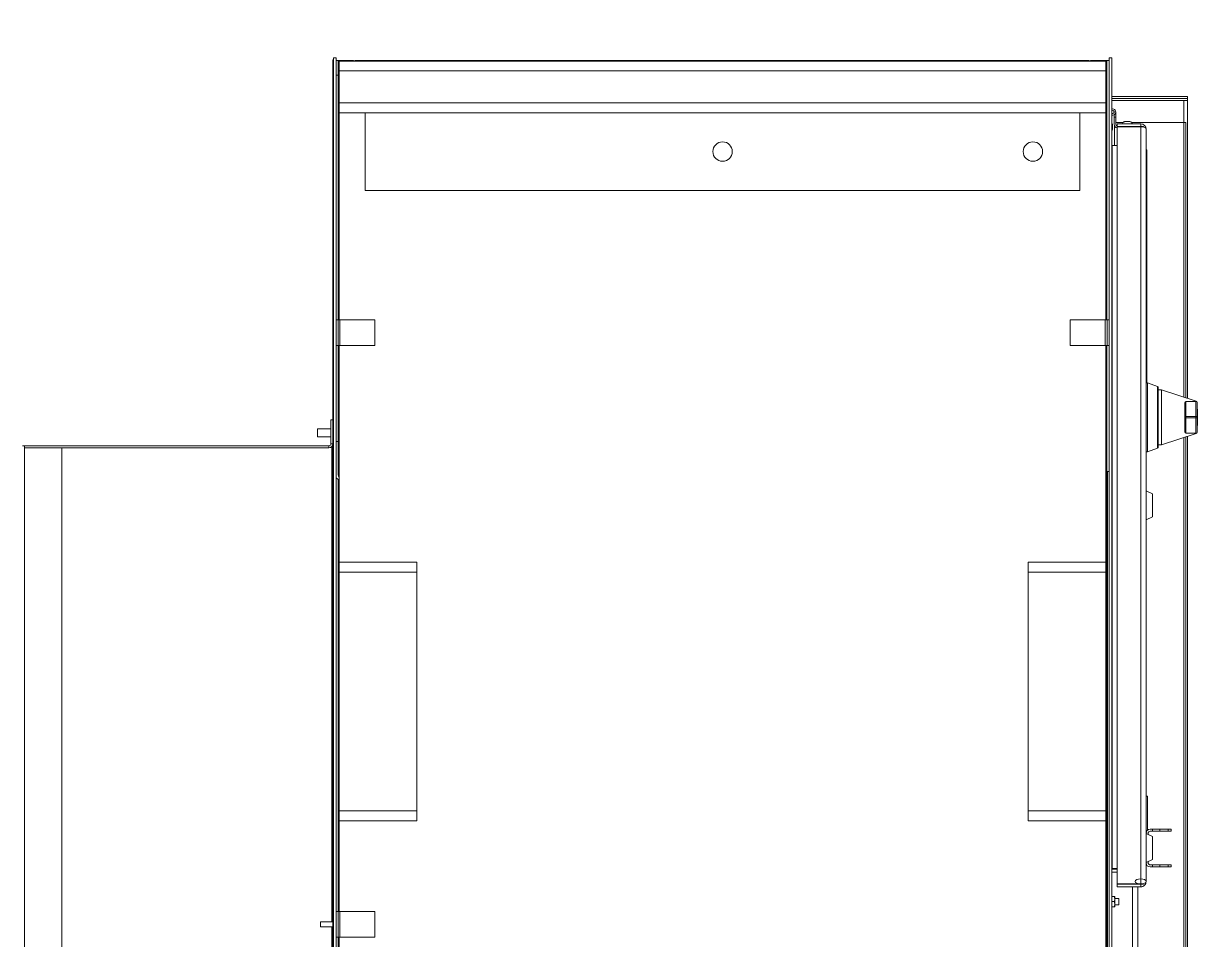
# Model space of a CAD drawing. Extents: x 1.3 to 36.8, y 1.2 to 24.4.
# Drawn here: x 14.9461 to 15.1826, y 11.1018 to 11.2862 of the extents above; entities that cross this region are included whole.
import ezdxf

# ---------------------------------------------------------------- set-up
doc = ezdxf.new("R2010")
doc.units = 0
doc.header["$LTSCALE"] = 96
doc.header["$MEASUREMENT"] = 0
doc.linetypes.add('DOT', pattern=[0.25, 0, -0.25])
doc.layers.add('E - Equipment New', color=7, linetype='Continuous')
doc.layers.add('NO PLOT - GRID', color=255, linetype='DOT', plot=False)

msp = doc.modelspace()

# ---------------------------------------------------------------- linework, layer by layer
at = {"layer": 'E - Equipment New', "color": 254, "linetype": 'Continuous', "lineweight": 15}
for p, q in [((15.00841825045119, 11.2789299433247), (15.00852241695585, 11.2789299433247)), ((15.00841825045119, 10.93075284882073), (15.00841825045119, 11.2789299433247)), ((15.00852241695585, 10.93036223111219), (15.00852241695585, 11.27932056714427)), ((15.00852241695585, 11.27932056714427), (15.00906929244213, 11.27932056714427)), ((15.00906929244213, 10.93036223111219), (15.00906929244213, 11.27932056714427)), ((15.00906929244213, 11.27877369013024), (15.00951200065986, 11.27877369013024)), ((15.00951200065986, 11.27877369013024), (15.00951200065986, 11.275804940546)), ((15.00951200065986, 11.27877369013024), (15.01005887538225, 11.27877369013024)), ((15.1640953326745, 11.27866952133394), (15.00972033366918, 11.27866952133394)), ((15.00972033366918, 11.27669035698145), (15.00972033366918, 11.27866952133394)), ((15.01005887538225, 11.27877369013024), (15.0125979378483, 11.27877369013024)), ((15.01005887538225, 11.27877369013024), (15.01005887538225, 11.27866952133394)), ((15.06636095785309, 11.27877369013024), (15.01287137559143, 11.27877369013024)), ((15.16076200452527, 11.27877369013024), (15.16076200452527, 11.27866952133394)), ((15.16103543692125, 11.27877369013024), (15.16357450091506, 11.27877369013024)), ((15.16103543692125, 11.27877369013024), (15.16103543692125, 11.27866952133394)), ((15.16357450091506, 11.27877369013024), (15.16412137792909, 11.27877369013024)), ((15.16357450091506, 11.27866952133394), (15.16357450091506, 11.27877369013024)), ((15.1640953326745, 11.27669035698145), (15.1640953326745, 11.27866952133394)), ((15.16427762501251, 11.27877369013024), (15.16412137792909, 11.27877369013024)), ((15.16412137792909, 11.26590129665176), (15.16412137792909, 11.27877369013024)), ((15.16427762501251, 11.27877369013024), (15.16474637848483, 11.27877369013024)), ((15.16427762501251, 11.22658618955881), (15.16427762501251, 11.27877369013024)), ((15.16474637848483, 10.93036223111219), (15.16474637848483, 11.27932056714427)), ((15.16474637848483, 11.27932056714427), (15.16529325549887, 11.27932056714427)), ((15.16529325549887, 10.93036223111219), (15.16529325549887, 11.27932056714427)), ((15.1640953326745, 11.27669035698145), (15.00972033366918, 11.27669035698145)), ((15.00972033366918, 11.27023202605354), (15.00972033366918, 11.27669035698145)), ((15.1640953326745, 11.27023202605354), (15.1640953326745, 11.27669035698145)), ((15.00951200065986, 11.275804940546), (15.00906929244213, 11.275804940546)), ((15.00951200065986, 11.275804940546), (15.00964220859971, 11.275804940546)), ((15.00951200065986, 11.275804940546), (15.00951200065986, 11.22658618955881)), ((15.00964220859971, 11.275804940546), (15.00972033366918, 11.275804940546)), ((15.00964220859971, 11.22658618955881), (15.00964220859971, 11.275804940546)), ((15.18056354793569, 11.27150806630857), (15.16529325549887, 11.27150806630857)), ((15.18056354793569, 11.27150806630857), (15.18056354793569, 11.271117442489)), ((15.1640953326745, 11.27023202605354), (15.00972033366918, 11.27023202605354)), ((15.00972033366918, 11.26825285559001), (15.00972033366918, 11.27023202605354)), ((15.1640953326745, 11.26825285559001), (15.1640953326745, 11.27023202605354)), ((15.18056354793569, 11.271117442489), (15.16529325549887, 11.271117442489)), ((15.16529325549887, 11.27072681866942), (15.17978230029653, 11.27072681866942)), ((15.17978230029653, 11.26629973038109), (15.17978230029653, 11.27072681866942)), ((15.18056354793569, 11.27072681866942), (15.17978230029653, 11.27072681866942)), ((15.18056354793569, 11.21075232092592), (15.18056354793569, 11.27072681866942)), ((15.01492866730502, 11.26825285559001), (15.00972033366918, 11.26825285559001)), ((15.00972033366918, 11.26825285559001), (15.00972033366918, 11.22658618955881)), ((15.1640953326745, 11.26825285559001), (15.15888700285806, 11.26825285559001)), ((15.1640953326745, 11.26825285559001), (15.1640953326745, 11.22658618955881)), ((15.16576720335562, 11.26786784170561), (15.16576720335562, 11.26736743915456)), ((15.16607970974452, 11.26736743915456), (15.16576720335562, 11.26736743915456)), ((15.16576720335562, 11.26736743915456), (15.16576720335562, 11.26594893832347)), ((15.16607970974452, 11.26736743915456), (15.16607970974452, 11.26840910878447)), ((15.16607970974452, 11.26594893832347), (15.16607970974452, 11.26736743915456)), ((15.16790262090255, 11.26647160950609), (15.1689442966435, 11.26647160950609)), ((15.1640953326745, 11.26590129665176), (15.16427762501251, 11.26590129665176)), ((15.16427762501251, 11.26492733735055), (15.1640953326745, 11.26492733735055)), ((15.16412137792909, 11.26169035586579), (15.16412137792909, 11.26492733735055)), ((15.16542345732769, 11.26541431394564), (15.16542345732769, 11.26593164407887)), ((15.16542345732769, 11.26541431394564), (15.16542345732769, 11.26490009433201)), ((15.16585000795434, 11.26169035586579), (15.16585000795434, 11.26559934402979)), ((15.16607970974452, 11.26629973038109), (15.16756155151036, 11.26629973038109)), ((15.16634012562424, 11.26602890128837), (15.17110574722295, 11.26602890128837)), ((15.16634012562424, 11.26602890128837), (15.16634012562424, 11.26548202427434)), ((15.16634012562424, 11.26548202427434), (15.16904845321772, 11.26548202427434)), ((15.17110574722295, 11.26544519303326), (15.16634012562424, 11.26544519303326)), ((15.16634012562424, 11.11296676995975), (15.16634012562424, 11.26544519303326)), ((15.16904845321772, 11.26544519303326), (15.16904845321772, 11.26548202427434)), ((15.17165262423699, 11.26548202427434), (15.16904845321772, 11.26548202427434)), ((15.1692975147842, 11.26629973038109), (15.17978230029653, 11.26629973038109)), ((15.16941164457651, 11.26602890128837), (15.16941164457651, 11.26629973038109)), ((15.17110574722295, 11.26602890128837), (15.17110574722295, 11.26548202427434)), ((15.17110574722295, 11.11296676995975), (15.17110574722295, 11.26544519303326)), ((15.17165262423699, 11.26537685937843), (15.17165262423699, 11.26548202427434)), ((15.17219950125102, 11.11347681573272), (15.17219950125102, 11.2649351472603)), ((15.17977889033594, 11.21100727200767), (15.17977889033594, 11.26629973038109)), ((15.17978230029653, 11.26629973038109), (15.18017293022715, 11.26629973038109)), ((15.18017293022715, 11.26629973038109), (15.18017293022715, 11.21087924265375)), ((15.16427762501251, 11.26169035586579), (15.16412137792909, 11.26169035586579)), ((15.16412137792909, 11.26169035586579), (15.16412137792909, 11.22658618955881)), ((15.16529325549887, 11.26169035586579), (15.16537137904057, 11.26169035586579)), ((15.16537137904057, 11.26169035586579), (15.16537137904057, 11.11606536082143)), ((15.16634012562424, 11.26169035586579), (15.16537137904057, 11.26169035586579)), ((15.17232970307984, 11.26082056536089), (15.17219950125102, 11.26082056536089)), ((15.17232970307984, 11.21390653676983), (15.17232970307984, 11.26082056536089)), ((15.00906929244213, 11.22658618955881), (15.00945991702559, 11.22658618955881)), ((15.00945991702559, 11.22658618955881), (15.00945991702559, 11.22137785821461)), ((15.00945991702559, 11.22658618955881), (15.00985054237292, 11.22658618955881)), ((15.00985054237292, 11.22658618955881), (15.00985054237292, 11.22137785821461)), ((15.00985054237292, 11.22658618955881), (15.01688179232298, 11.22658618955881)), ((15.01688179232298, 11.22658618955881), (15.01688179232298, 11.22137785821461)), ((15.16396513084568, 11.22658618955881), (15.15693387764913, 11.22658618955881)), ((15.15693387764913, 11.22137785821461), (15.15693387764913, 11.22658618955881)), ((15.16396513084568, 11.22658618955881), (15.16435574855422, 11.22658618955881)), ((15.16396513084568, 11.22137785821461), (15.16396513084568, 11.22658618955881)), ((15.16474637848483, 11.22658618955881), (15.16435574855422, 11.22658618955881)), ((15.16435574855422, 11.22137785821461), (15.16435574855422, 11.22658618955881)), ((15.00906929244213, 11.22137785821461), (15.00945991702559, 11.22137785821461)), ((15.00985054237292, 11.22137785821461), (15.00945991702559, 11.22137785821461)), ((15.00951200065986, 11.22137785821461), (15.00951200065986, 11.20205494085342)), ((15.00964220859971, 11.19498198610749), (15.00964220859971, 11.22137785821461)), ((15.00972033366918, 11.22137785821461), (15.00972033366918, 11.17775806544672)), ((15.00985054237292, 11.22137785821461), (15.01688179232298, 11.22137785821461)), ((15.16396513084568, 11.22137785821461), (15.15693387764913, 11.22137785821461)), ((15.16435574855422, 11.22137785821461), (15.16396513084568, 11.22137785821461)), ((15.1640953326745, 11.22137785821461), (15.1640953326745, 11.17775806544672)), ((15.16412137792909, 11.22137785821461), (15.16412137792909, 11.1900262954898)), ((15.16427762501251, 10.98830494156962), (15.16427762501251, 11.22137785821461)), ((15.16474637848483, 11.22137785821461), (15.16435574855422, 11.22137785821461)), ((15.17247468140458, 11.21390831661037), (15.17452520437693, 11.21316198745662)), ((15.17247468140458, 11.19996001300788), (15.17247468140458, 11.21390831661037)), ((15.17452520437693, 11.21316198745662), (15.17452520437693, 11.20070634306875)), ((15.17466012392902, 11.21296930023873), (15.17466012392902, 11.20089902933179)), ((15.17466012392902, 11.21247058280708), (15.17527528570955, 11.21247058280708)), ((15.17527528570955, 11.21247058280708), (15.18231043774994, 11.2101847236652)), ((15.17527528570955, 11.20139774771828), (15.17527528570955, 11.21247058280708)), ((15.17999149343481, 11.20993363399717), (15.17999149343481, 11.20706289939145)), ((15.18019654328763, 11.20706289939145), (15.18019654328763, 11.21013868614162)), ((15.18224706625999, 11.21013868614162), (15.18019654328763, 11.21013868614162)), ((15.18224706625999, 11.21013868614162), (15.18224706625999, 11.20706289939145)), ((15.18231043774994, 11.2101847236652), (15.18231043774994, 11.21012865028537)), ((15.18245212833489, 11.20993363399717), (15.18245212833489, 11.209989707377)), ((15.18245212833489, 11.20706289939145), (15.18245212833489, 11.20993363399717)), ((15.18255464715026, 11.20857458518743), (15.18245212833489, 11.20857458518743)), ((15.18255464715026, 11.20529374514697), (15.18255464715026, 11.20857458518743)), ((15.00841825045119, 11.20640389929802), (15.00802762586774, 11.20640389929802)), ((15.00802762586774, 11.20158619100952), (15.00802762586774, 11.20640389929802)), ((15.17999149343481, 11.20706289939145), (15.18019654328763, 11.20706289939145)), ((15.17999149343481, 11.20706289939145), (15.17999149343481, 11.20680543056101)), ((15.17999149343481, 11.20680543056101), (15.18019654328763, 11.20680543056101)), ((15.17999149343481, 11.20680543056101), (15.17999149343481, 11.20393469595529)), ((15.18019654328763, 11.20680543056101), (15.18019654328763, 11.20706289939145)), ((15.18019654328763, 11.20706289939145), (15.18224706625999, 11.20706289939145)), ((15.18019654328763, 11.20372964342889), (15.18019654328763, 11.20680543056101)), ((15.18224706625999, 11.20680543056101), (15.18019654328763, 11.20680543056101)), ((15.18224706625999, 11.20706289939145), (15.18224706625999, 11.20680543056101)), ((15.18245212833489, 11.20706289939145), (15.18224706625999, 11.20706289939145)), ((15.18224706625999, 11.20680543056101), (15.18224706625999, 11.20372964342889)), ((15.18245212833489, 11.20680543056101), (15.18224706625999, 11.20680543056101)), ((15.18245212833489, 11.20680543056101), (15.18245212833489, 11.20706289939145)), ((15.18245212833489, 11.20393469595529), (15.18245212833489, 11.20680543056101)), ((15.18255464715026, 11.20529374514697), (15.18245212833489, 11.20529374514697)), ((15.00534246293713, 11.2046199425857), (15.00802762586773, 11.2046199425857)), ((15.00534246293713, 11.2046199425857), (15.00534246293713, 11.20297952275644)), ((15.00802762586773, 11.20297952275644), (15.00534246293713, 11.20297952275644)), ((15.18231043774994, 11.20368360628725), (15.17527528570955, 11.20139774771828)), ((15.17977889033594, 11.06741952293631), (15.17977889033594, 11.20286105794478)), ((15.18017293022715, 11.20298908729871), (15.18017293022715, 11.06741952293631)), ((15.18019654328763, 11.20372964342889), (15.18224706625999, 11.20372964342889)), ((15.18056354793569, 11.06741952293631), (15.18056354793569, 11.20311600902654)), ((15.18231043774994, 11.20373967928515), (15.18231043774994, 11.20368360628725)), ((15.18245212833489, 11.20387862295739), (15.18245212833489, 11.20393469595529)), ((14.94591824987662, 11.20119556585315), (14.9463088736962, 11.20119556585315)), ((14.9463088736962, 11.20119556585315), (14.9463088736962, 11.20080494088776)), ((14.9463088736962, 11.20119556585315), (15.0076370005204, 11.20119556585315)), ((14.9463088736962, 11.20119556585315), (14.9463088736962, 11.00848722724713)), ((14.9463088736962, 11.20080494088776), (15.0076370005204, 11.20080494088776)), ((14.95382189077029, 11.20080494088776), (14.95382189077029, 11.00887785717774)), ((15.0076370005204, 11.20119556585315), (15.0076370005204, 11.20080494088776)), ((15.00802762586774, 11.20158619100952), (15.00841825045119, 11.20158619100952)), ((15.00818942788696, 11.20103376373844), (15.00818942788696, 11.10535403292684)), ((15.00831358284121, 11.20119556585315), (15.00841825045119, 11.20119556585315)), ((15.00951200065986, 11.20205494085342), (15.00906929244213, 11.20205494085342)), ((15.00951200065986, 11.20205494085342), (15.00951200065986, 11.19533619079929)), ((15.17452520437693, 11.20070634306875), (15.17247468140458, 11.19996001300788)), ((15.17527528570955, 11.20139774771828), (15.17466012392902, 11.20139774771828)), ((15.16443387209592, 11.19598723279023), (15.16474637848483, 11.19598723279023)), ((15.16443387209592, 11.19598723279023), (15.16443387209592, 11.01369556928564)), ((15.00951200065986, 11.19438897570293), (15.00951200065986, 11.10744556709198)), ((15.00964220859971, 11.10744556709198), (15.00964220859971, 11.19432491557511)), ((15.17219950125102, 11.19213567007378), (15.1735015806496, 11.19152849847869)), ((15.1735015806496, 11.19152849847869), (15.1735015806496, 11.18688346680597)), ((15.1640953326745, 11.1900262954898), (15.16427762501251, 11.1900262954898)), ((15.16427762501251, 11.18838566979486), (15.1640953326745, 11.18838566979486)), ((15.16412137792909, 11.18838566979486), (15.16412137792909, 11.12121119302671)), ((15.1735015806496, 11.18688346680597), (15.17219950125102, 11.18627629521088)), ((15.02534533381282, 11.17775806544672), (15.00972033366918, 11.17775806544672)), ((15.00972033366918, 11.17577889956648), (15.00972033366918, 11.17775806544672)), ((15.02534533381282, 11.17577889956648), (15.02534533381282, 11.17775806544672)), ((15.1640953326745, 11.17775806544672), (15.1484703310031, 11.17775806544672)), ((15.1484703310031, 11.17577889956648), (15.1484703310031, 11.17775806544672)), ((15.1640953326745, 11.17577889956648), (15.1640953326745, 11.17775806544672)), ((15.02534533381282, 11.17577889956648), (15.00972033366918, 11.17577889956648)), ((15.00972033366918, 11.12765389802408), (15.00972033366918, 11.17577889956648)), ((15.02534533381282, 11.12765389802408), (15.02534533381282, 11.17577889956648)), ((15.1640953326745, 11.17577889956648), (15.1484703310031, 11.17577889956648)), ((15.1484703310031, 11.12765389802408), (15.1484703310031, 11.17577889956648)), ((15.1640953326745, 11.12765389802408), (15.1640953326745, 11.17577889956648)), ((15.17245991713073, 11.13061223439531), (15.17219950125102, 11.13061223439531)), ((15.17245991713073, 11.12375528640685), (15.17245991713073, 11.13061223439531)), ((15.02534533381282, 11.12765389802408), (15.00972033366918, 11.12765389802408)), ((15.00972033366918, 11.12567473367159), (15.00972033366918, 11.12765389802408)), ((15.02534533381282, 11.12567473367159), (15.02534533381282, 11.12765389802408)), ((15.1640953326745, 11.12765389802408), (15.1484703310031, 11.12765389802408)), ((15.1484703310031, 11.12567473367159), (15.1484703310031, 11.12765389802408)), ((15.1640953326745, 11.12567473367159), (15.1640953326745, 11.12765389802408)), ((15.02534533381282, 11.12567473367159), (15.00972033366918, 11.12567473367159)), ((15.00972033366918, 11.12567473367159), (15.00972033366918, 11.10744556709198)), ((15.1640953326745, 11.12567473367159), (15.1484703310031, 11.12567473367159)), ((15.1640953326745, 11.12567473367159), (15.1640953326745, 11.08400806458488)), ((15.17219950125102, 11.12311223383748), (15.17350158064961, 11.12250505918687)), ((15.17260960095666, 11.12315580555622), (15.17260960095666, 11.12292099493619)), ((15.17260960095666, 11.12293401756348), (15.17350158064961, 11.12251808181417)), ((15.17301971288438, 11.12397601718958), (15.17351627159096, 11.12397601718958)), ((15.17351627159096, 11.1235659113729), (15.17301971288438, 11.1235659113729)), ((15.17350158064961, 11.12251808181417), (15.17350158064961, 11.12250505918687)), ((15.17350158064961, 11.12250505918687), (15.17350158064961, 11.12018254602409)), ((15.17351627159096, 11.12397601718958), (15.17351627159096, 11.1235659113729)), ((15.1749662137254, 11.12397601718958), (15.17351627159096, 11.12397601718958)), ((15.1749662137254, 11.1235659113729), (15.17351627159096, 11.1235659113729)), ((15.1749662137254, 11.1235659113729), (15.1749662137254, 11.12397601718958)), ((15.1749662137254, 11.12397601718958), (15.17662269680655, 11.12397601718958)), ((15.17662269680655, 11.1235659113729), (15.1749662137254, 11.1235659113729)), ((15.17662269680655, 11.1235659113729), (15.17662269680655, 11.12397601718958)), ((15.17662269680655, 11.12397601718958), (15.17722328986654, 11.12397601718958)), ((15.17722328986654, 11.1235659113729), (15.17662269680655, 11.1235659113729)), ((15.17722328986654, 11.1235659113729), (15.17722328986654, 11.12397601718958)), ((15.1640953326745, 11.12121119302671), (15.16427762501251, 11.12121119302671)), ((15.1640953326745, 11.12119817039941), (15.16427762501251, 11.12119817039941)), ((15.16427762501251, 11.1207813607713), (15.1640953326745, 11.1207813607713)), ((15.17350158064961, 11.12018254602409), (15.17350158064961, 11.11786002675028)), ((15.1640953326745, 11.11958373127688), (15.16427762501251, 11.11958373127688)), ((15.16427762501251, 11.11916692164878), (15.1640953326745, 11.11916692164878)), ((15.16412137792909, 11.11916692164878), (15.16412137792909, 11.11481535970995)), ((15.17350158064961, 11.11786002675028), (15.17219950125102, 11.11725285821071)), ((15.16537137904057, 11.11606536082143), (15.16529325549887, 11.11606536082143)), ((15.16634012562424, 11.11590910762697), (15.16529325549887, 11.11590910762697)), ((15.16634012562424, 11.11536223061294), (15.16529325549887, 11.11536223061294)), ((15.16537137904057, 11.11606536082143), (15.16634012562424, 11.11606536082143)), ((15.17260960095666, 11.11744409100097), (15.17260960095666, 11.11720928649197)), ((15.17301971288438, 11.11679918067528), (15.17351627159096, 11.11679918067528)), ((15.17351627159096, 11.11638907485861), (15.17301971288438, 11.11638907485861)), ((15.17351627159096, 11.11679918067528), (15.17351627159096, 11.11638907485861)), ((15.1749662137254, 11.11679918067528), (15.17351627159096, 11.11679918067528)), ((15.17351627159096, 11.11638907485861), (15.1749662137254, 11.11638907485861)), ((15.1749662137254, 11.11679918067528), (15.1749662137254, 11.11638907485861)), ((15.17662269680655, 11.11679918067528), (15.1749662137254, 11.11679918067528)), ((15.1749662137254, 11.11638907485861), (15.17662269680655, 11.11638907485861)), ((15.17662269680655, 11.11638907485861), (15.17662269680655, 11.11679918067528)), ((15.17722328986654, 11.11679918067528), (15.17662269680655, 11.11679918067528)), ((15.17662269680655, 11.11638907485861), (15.17722328986654, 11.11638907485861)), ((15.17722328986654, 11.11638907485861), (15.17722328986654, 11.11679918067528)), ((15.1640953326745, 11.11395598241805), (15.1641213779291, 11.11395598241805)), ((15.1641213779291, 11.11281015010287), (15.1641213779291, 11.11481535970995)), ((15.16427762501251, 11.11481535970995), (15.1641213779291, 11.11481535970995)), ((15.1641213779291, 11.11281015010287), (15.16427762501251, 11.11281015010287)), ((15.16634012562424, 11.11296676995975), (15.17110574722295, 11.11296676995975)), ((15.16904845321772, 11.11292993871868), (15.16634012562424, 11.11292993871868)), ((15.16634012562424, 11.11238306781569), (15.16634012562424, 11.11292993871868)), ((15.16904845321772, 11.11292993871868), (15.16904845321772, 11.11296676995975)), ((15.17165262423699, 11.11292993871868), (15.16904845321772, 11.11292993871868)), ((15.17110574722295, 11.11238306781569), (15.17110574722295, 11.11292993871868)), ((15.17165262423699, 11.11292993871868), (15.17165262423699, 11.11303510361459)), ((15.16529325549887, 11.11042395378708), (15.16577553881485, 11.11042395378708)), ((15.16577553881485, 11.11042395378708), (15.16589856628213, 11.11042395378708)), ((15.16589856628213, 11.11042395378708), (15.16589856628213, 11.10991132304399)), ((15.17110574722295, 11.11238306781569), (15.16634012562424, 11.11238306781569)), ((15.16943387654184, 11.11238306781569), (15.16943387654184, 11.09729973044078)), ((15.1705276305699, 11.11238306781569), (15.1705276305699, 11.09729973044078)), ((15.16529325549887, 11.1093986923009), (15.16577553881485, 11.1093986923009)), ((15.16529325549887, 11.10837343081472), (15.16577553881485, 11.10837343081472)), ((15.16577553881485, 11.10837343081472), (15.16589856628213, 11.10837343081472)), ((15.16589856628213, 11.1100138479704), (15.16673825991259, 11.1100138479704)), ((15.16589856628213, 11.10991132304399), (15.16589856628213, 11.10888606155781)), ((15.16589856628213, 11.10888606155781), (15.16589856628213, 11.10837343081472)), ((15.16673825991259, 11.1087835366314), (15.16589856628213, 11.1087835366314)), ((15.16673825991259, 11.1087835366314), (15.16673825991259, 11.1100138479704)), ((15.00906929244213, 11.10744556709198), (15.00945991702559, 11.10744556709198)), ((15.00945991702559, 11.10744556709198), (15.00945991702559, 11.10223723116449)), ((15.00945991702559, 11.10744556709198), (15.00985054237292, 11.10744556709198)), ((15.00985054237292, 11.10744556709198), (15.00985054237292, 11.10223723116449)), ((15.00985054237292, 11.10744556709198), (15.01688179232298, 11.10744556709198)), ((15.01688179232298, 11.10744556709198), (15.01688179232298, 11.10223723116449)), ((15.0059576201344, 11.10535403292684), (15.00841825045119, 11.10535403292684)), ((15.0059576201344, 11.10535403292684), (15.0059576201344, 11.10432876532963)), ((15.00841825045119, 11.10432876532963), (15.0059576201344, 11.10432876532963)), ((15.00818942788696, 11.10432876532963), (15.00818942788696, 11.00864903537739)), ((15.00906929244213, 11.10223723116449), (15.00945991702559, 11.10223723116449)), ((15.00985054237292, 11.10223723116449), (15.00945991702559, 11.10223723116449)), ((15.00951200065986, 11.10223723116449), (15.00951200065986, 11.01529382637294)), ((15.00964220859971, 11.01535788229942), (15.00964220859971, 11.10223723116449)), ((15.00972033366918, 11.10223723116449), (15.00972033366918, 11.08400806458488)), ((15.00985054237292, 11.10223723116449), (15.01688179232298, 11.10223723116449))]:
    msp.add_line(p, q, dxfattribs=at)
at = {"layer": 'E - Equipment New', "color": 7, "linetype": 'Continuous', "lineweight": 15}
for p, q in [((15.0125979378483, 11.27866952133394), (15.0125979378483, 11.27877369013024)), ((15.01287137559143, 11.27877369013024), (15.01287137559143, 11.27866952133394)), ((15.06636095785309, 11.27877369013024), (15.07026720827094, 11.27877369013024)), ((15.16076200452527, 11.27877369013024), (15.07026720827094, 11.27877369013024)), ((15.01492866730502, 11.26825285559001), (15.01492866730502, 11.25262786002965)), ((15.01492866730502, 11.26825285559001), (15.15888700285806, 11.26825285559001)), ((15.15888700285806, 11.26825285559001), (15.15888700285806, 11.25262786002965)), ((15.01492866730502, 11.25262786002965), (15.15888700285806, 11.25262786002965))]:
    msp.add_line(p, q, dxfattribs=at)
at = {"layer": 'E - Equipment New', "color": 254, "linetype": 'Continuous', "lineweight": 15, "flags": 128}
for points in [[(15.16529325549887, 11.26624474934975), (15.16538471333094, 11.26610153100467), (15.16542345732769, 11.26593515181611)], [(15.16542345732769, 11.2648934821862), (15.16538471333094, 11.26472710299764), (15.16529325549887, 11.26458388465256)], [(15.16577553881485, 11.11042395378708), (15.16589706296616, 11.1099658457473), (15.16589856628213, 11.10991132304399)], [(15.16589856628213, 11.10991132304399), (15.16581615278999, 11.10949677450087), (15.16577553881485, 11.1093986923009)], [(15.16577553881485, 11.1093986923009), (15.16589706296616, 11.10894058426112), (15.16589856628213, 11.10888606155781)], [(15.16589856628213, 11.10888606155781), (15.16581615278999, 11.10847151301469), (15.16577553881485, 11.10837343081472)]]:
    msp.add_lwpolyline(points, dxfattribs=at)
at = {"layer": 'E - Equipment New', "color": 7, "linetype": 'Continuous', "lineweight": 15, "extrusion": (-3.491483361109384e-15, 3.544019018807684e-16, -1)}
for centre in [(-15.0869078337273, 11.26044035740863), (-15.14940783352943, 11.26044035740863)]:
    msp.add_circle(centre, 0.00195312499381659, dxfattribs=at)
at = {"layer": 'E - Equipment New', "color": 7, "linetype": 'Continuous', "lineweight": 15}
for centre, radius, start, end in [((15.06636095879235, 11.27812264901931), 0.0006510416646056042, 90, 122.8598803789739), ((15.07026720877998, 11.27812264901931), 0.0006510416646056135, 57.1401196210261, 90)]:
    msp.add_arc(centre, radius, start, end, dxfattribs=at)
at = {"layer": 'E - Equipment New', "color": 254, "linetype": 'Continuous', "lineweight": 15}
for centre, radius, start, end in [((15.16545470847863, 11.2684091073834), 0.0006249999980212993, 255.0288090041739, 104.9711909958261), ((15.20502030483895, 11.27094196794667), 0.02445770323306505, 179.5889214596615, 180.5040254363573), ((15.16545470847863, 11.2684091073834), 0.0003124999990107116, 238.8910774897255, 121.1089225102066), ((15.16545470847863, 11.2684091073834), 0.0003124999990107116, 270, 121.1089225102066), ((15.16545470847863, 11.2684091073834), 0.0003124999990106483, 238.8910774897934, 270), ((15.16654662367828, 11.26594893926097), 0.0007794152006472347, 180, 254.6365916083254), ((15.16654662367828, 11.26594893926097), 0.0004669152016365684, 180, 243.7517481863133), ((15.17110575012746, 11.26493514906099), 0.00109374999660587, 0, 90), ((15.17240455261679, 11.2137156306851), 0.0002050524927891415, 70.00000000000793, 180), ((15.17445507754468, 11.21296930064672), 0.0002050524927891337, 0, 70.00000000000793), ((15.18019654734278, 11.20993363402683), 0.0002050524927891707, 90, 180), ((15.18224707227067, 11.20993363402683), 0.0002050524927891707, 0, 90), ((15.18224707227067, 11.20998970716314), 0.0002050524927892396, 0, 72.00000000008802), ((15.18019654734278, 11.20393469595861), 0.0002050524927891337, 180, 270), ((15.18224707227067, 11.20393469595861), 0.0002050524927891707, 270, 0), ((15.18224707227067, 11.20387862282231), 0.0002050524927891806, 288.0000000000155, 0), ((15.00763700064493, 11.20158619092829), 0.0003906249987633328, 270, 0), ((15.00763700064493, 11.20158619092829), 0.0007812499975266657, 270, 0), ((15.17445507754468, 11.20089902933872), 0.0002050524927891707, 290.0000000000973, 0), ((15.17240455261679, 11.20015269930035), 0.0002050524927891707, 180, 290.0000000000973), ((15.01005887563726, 11.19533619094807), 0.001093749996537376, 205.2087652969478, 251.9694646067236), ((15.01005887563726, 11.19533619094807), 0.0005468749982687401, 180, 231.753380121802), ((15.17301971009512, 11.1231558065096), 0.000820209971156683, 90, 180), ((15.17301971009512, 11.1231558065096), 0.0004101049855784155, 90, 180), ((15.16521512514605, 11.11481535786967), 0.00109374999653734, 148.9972808658221, 180), ((15.17301971009512, 11.11720928421872), 0.000820209971156683, 180, 270), ((15.17301971009512, 11.11720928421872), 0.0004101049855783785, 180, 270), ((15.17110575012746, 11.11347681620716), 0.001093749996537295, 270, 3.126612483964597e-10)]:
    msp.add_arc(centre, radius, start, end, dxfattribs=at)
at = {"layer": 'E - Equipment New', "color": 254, "linetype": 'Continuous', "lineweight": 15, "extrusion": (0, 0, -1)}
msp.add_ellipse((15.17110575012746, 11.26493514906099), major_axis=(0.001093749996537295, 3.348643580817067e-19), ratio=0.4663282485426259, start_param=4.712388980384866, end_param=6.283185307179586, dxfattribs=at)
msp.add_ellipse((15.17110575012746, 11.11347681620716), major_axis=(0.001093749996537295, 3.348643580817067e-19), ratio=0.4663282485410018, dxfattribs=at)
at = {"layer": 'E - Equipment New', "color": 254, "linetype": 'Continuous', "lineweight": 15}
for points, knots in [([(15.16742085091397, 11.26602890128837), (15.16743725876613, 11.26609156816013), (15.16747105256066, 11.26622063754508), (15.16759981834011, 11.2663621932793), (15.16775035840678, 11.2664489137386), (15.16785285526092, 11.26646419159648), (15.16790262090255, 11.26647160950609)], [0, 0, 0, 0, 0.2727675531658207, 0.5617950814023708, 0.7872368949868015, 1, 1, 1, 1]), ([(15.1689442966435, 11.26647160950609), (15.16900812210115, 11.26646054677427), (15.1691395775492, 11.26643776187897), (15.16929149933668, 11.26632140562332), (15.16939059281621, 11.26617870531392), (15.16941447243729, 11.26607786295235), (15.16942606663208, 11.26602890128837)], [0, 0, 0, 0, 0.2727609507681995, 0.5617807426673861, 0.7872328285794785, 1, 1, 1, 1]), ([(15.16542345732769, 11.26541431394564), (15.16541401010871, 11.26541431394564), (15.16539765797978, 11.26541431394564), (15.16532425212456, 11.26541431394564), (15.16529325549887, 11.26541431394564)], [0, 0, 0, 0, 0.5777363318541366, 1, 1, 1, 1])]:
    msp.add_open_spline(points, degree=3, knots=knots, dxfattribs=at)
at = {"layer": 'NO PLOT - GRID'}
msp.add_line((15.09392275602113, 24.28712472144028), (15.09392275602113, 1.262124721440276), dxfattribs=at)

doc.saveas('drawing.dxf')
